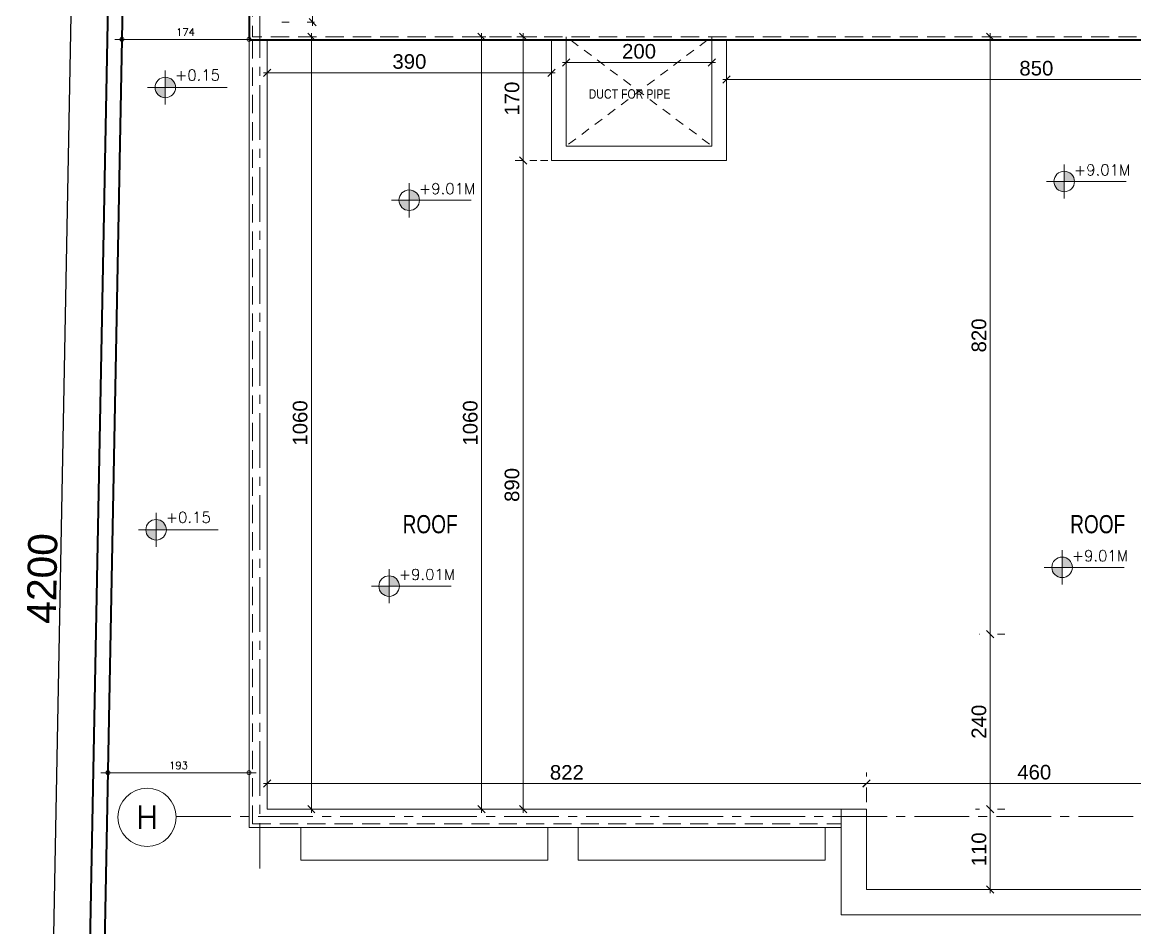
# Model space of a CAD drawing. Header units: millimetres. Extents: x -11627 to -10952, y 10244 to 10588.
# Drawn here: x -11607.2 to -11591.94, y 10468.62 to 10481.04 of the extents above; entities that cross this region are included whole.
import ezdxf
from ezdxf.enums import TextEntityAlignment as Align

# ---------------------------------------------------------------- set-up
doc = ezdxf.new("R2010")
doc.units = ezdxf.units.MM
doc.header["$PDMODE"] = 35
for name, pattern in [('DOT', [0.25, 0, -0.25]), ('GROUND FLOOR XREF - option 3$0$FATHER FR$0$CENTER2', [1.125, 0.75, -0.125, 0.125, -0.125]), ('HIDDEN', [0.375, 0.25, -0.125]), ('HIDDEN2', [0.1875, 0.125, -0.0625])]:
    doc.linetypes.add(name, pattern=pattern)
doc.layers.get('0').update_dxf_attribs({"lineweight": 5})
doc.layers.get('DEFPOINTS').update_dxf_attribs({"lineweight": 5})
for name, color, linetype, lineweight in [('A-AXIS LINE', 8, 'GROUND FLOOR XREF - option 3$0$FATHER FR$0$CENTER2', 0), ('A-AXIS TEXT', 54, 'Continuous', 9), ('A-GEN DIMS INTERNAL', 86, 'Continuous', 5), ('A-LEVEL TAG', 23, 'Continuous', 9), ('A-STAIR HIDDEN', 251, 'HIDDEN', 9), ('A-TEXT', 3, 'Continuous', 13), ('DIM IN', 191, 'Continuous', 5), ('hidden', 251, 'HIDDEN2', 5), ('STAIR', 34, 'Continuous', 5), ('SYMBOLS LEVEL', 233, 'Continuous', 5), ('WALLS', 4, 'Continuous', 35)]:
    doc.layers.add(name, color=color, linetype=linetype, lineweight=lineweight)
doc.layers.add('A-OUTER DIMENSION', color=52, linetype='Continuous')
doc.styles.add('Arcan Template Sheet A1$0$banda$0$BANDA AD-0705$0$ZFP', font='')
doc.styles.add('Axis-Circle', font='ROMANS.shx', dxfattribs={"height": 0.4})
doc.styles.add('GROUND FLOOR XREF - option 3$0$STYLE1', font='arial.ttf', dxfattribs={"height": 0.2})
doc.styles.add('T20-200', font='ROMANS.SHX', dxfattribs={"height": 0.4})
doc.styles.add('T20-50', font='ROMANS.SHX', dxfattribs={"height": 0.1})
doc.styles.add('TEXTS', font='arial.ttf', dxfattribs={"width": 0.8})
doc.styles.get('Arcan Template Sheet A1$0$banda$0$BANDA AD-0705$0$ZFP').set_extended_font_data('Swis721 BT')
doc.dimstyles.new('D50', dxfattribs={"dimtxt": 0.1, "dimasz": 0.05, "dimexe": 0, "dimexo": 0, "dimgap": 0.05, "dimtad": 1, "dimdec": 0, "dimlfac": 100, "dimzin": 0, "dimdsep": 46, "dimtxsty": 'T20-50', "dimblk": 'DOT1', "dimcen": 0.05, "dimse1": 1, "dimse2": 1, "dimclrd": 256, "dimclre": 256, "dimclrt": 256, "dimadec": 0, "dimazin": 0, "dimtfac": 10, "dimtdec": 0, "dimtix": 1, "dimtmove": 2, "dimatfit": 3, "dimldrblk": 'DOT', "dimfxl": 1, "dimtolj": 1, "dimtzin": 0, "dimlwd": -1, "dimlwe": -1, "dimarcsym": 0})
doc.dimstyles.new('DIM 100', dxfattribs={"dimtxt": 0.2, "dimasz": 0.1, "dimexe": 0.15, "dimexo": 0.2, "dimgap": 0.05, "dimtad": 1, "dimdec": 0, "dimlfac": 100, "dimzin": 1, "dimdsep": 46, "dimtxsty": 'GROUND FLOOR XREF - option 3$0$STYLE1', "dimblk": 'OBLIQUE', "dimcen": 0.02, "dimdle": 0.05, "dimclrd": 256, "dimclre": 6, "dimclrt": 3, "dimadec": 1, "dimazin": 0, "dimtfac": 0.9, "dimtdec": 0, "dimtix": 1, "dimtofl": 0, "dimtmove": 2, "dimatfit": 3, "dimldrblk": 'ARCHTICK', "dimfxl": 1, "dimtolj": 1, "dimtzin": 12, "dimlwd": -1, "dimlwe": -1, "dimarcsym": 0})
doc.dimstyles.new('DIM-LAYOUT', dxfattribs={"dimscale": 0.08, "dimtxt": 5, "dimasz": 2, "dimexe": 100, "dimexo": 100, "dimgap": 0.5, "dimtad": 1, "dimdec": 0, "dimlfac": 100, "dimdsep": 46, "dimtxsty": 'Arcan Template Sheet A1$0$banda$0$BANDA AD-0705$0$ZFP', "dimblk": 'ARCHTICK', "dimcen": 0.2, "dimse1": 1, "dimse2": 1, "dimclrd": 256, "dimclre": 256, "dimclrt": 30, "dimazin": 2, "dimtfac": 1, "dimtdec": 0, "dimtix": 1, "dimtmove": 2, "dimatfit": 3, "dimldrblk": 'ARCHTICK', "dimfxl": 1, "dimtolj": 1, "dimtzin": 0, "dimlwd": -1, "dimarcsym": 0})

# ---------------------------------------------------------------- blocks, each defined once
blk = doc.blocks.new('_ArchTick')
at = {"color": 0, "linetype": 'ByBlock', "const_width": 0.15}
blk.add_lwpolyline([(-0.5, -0.5), (0.5, 0.5)], dxfattribs=at)
blk = doc.blocks.new('*D781')
at = {"layer": 'A-OUTER DIMENSION', "transparency": 16777216}
blk.add_line((-11606.282, 10494.402), (-11607.08, 10452.408), dxfattribs=at)
at = {"layer": 'DEFPOINTS', "color": 0, "transparency": 16777216}
for p in [(-11606.119, 10494.399), (-11607.08, 10452.408), (-11606.917, 10452.405)]:
    blk.add_point(p, dxfattribs=at)
at = {"layer": 'A-OUTER DIMENSION', "transparency": 16777216, "xscale": 0.16, "yscale": 0.16, "zscale": 0.16}
for p, rotation in [((-11606.282, 10494.402), 88.91127906314769), ((-11607.08, 10452.408), 268.9112790631477)]:
    blk.add_blockref('_ArchTick', p, dxfattribs=dict(at, rotation=rotation))
at = {"layer": 'A-OUTER DIMENSION', "color": 30, "transparency": 16777216, "insert": (-11606.926, 10473.41), "char_height": 0.4, "attachment_point": 5, "rotation": 88.9113, "style": 'Arcan Template Sheet A1$0$banda$0$BANDA AD-0705$0$ZFP'}
blk.add_mtext('\\A1;4200', dxfattribs=at)
blk = doc.blocks.new('_Oblique')
at = {"color": 0, "linetype": 'ByBlock', "lineweight": -2}
blk.add_line((-0.5, -0.5), (0.5, 0.5), dxfattribs=at)
blk = doc.blocks.new('*D788')
at = {"layer": 'A-GEN DIMS INTERNAL', "color": 6, "linetype": 'DOT', "transparency": 16777216}
for p, q in [((-11599.74, 10480.839), (-11599.74, 10480.339)), ((-11597.74, 10480.839), (-11597.74, 10480.339))]:
    blk.add_line(p, q, dxfattribs=at)
at = {"layer": 'A-GEN DIMS INTERNAL', "transparency": 16777216}
blk.add_line((-11597.69, 10480.489), (-11599.79, 10480.489), dxfattribs=at)
at = {"layer": 'DEFPOINTS', "color": 0, "transparency": 16777216}
for p in [(-11599.74, 10481.039), (-11597.74, 10481.039), (-11599.74, 10480.489)]:
    blk.add_point(p, dxfattribs=at)
at = {"layer": 'A-GEN DIMS INTERNAL', "transparency": 16777216, "xscale": 0.1, "yscale": 0.1, "zscale": 0.1, "rotation": 180}
blk.add_blockref('_Oblique', (-11599.74, 10480.489), dxfattribs=at)
at = {"layer": 'A-GEN DIMS INTERNAL', "transparency": 16777216, "xscale": 0.1, "yscale": 0.1, "zscale": 0.1}
blk.add_blockref('_Oblique', (-11597.74, 10480.489), dxfattribs=at)
at = {"layer": 'A-GEN DIMS INTERNAL', "color": 3, "transparency": 16777216, "insert": (-11598.74, 10480.641), "char_height": 0.2, "attachment_point": 5, "style": 'GROUND FLOOR XREF - option 3$0$STYLE1'}
blk.add_mtext('\\A1;200', dxfattribs=at)
blk = doc.blocks.new('Axis-Circle')
at = {"color": 0}
blk.add_circle((0, 0), 0.4, dxfattribs=at)
at = {"color": 4, "style": 'Axis-Circle'}
blk.add_attdef('NO', text='', height=0.32, dxfattribs=at).set_placement((0, 0), align=Align.MIDDLE_CENTER)
blk = doc.blocks.new('*D800')
at = {"layer": 'A-GEN DIMS INTERNAL', "transparency": 16777216}
blk.add_line((-11593.925, 10472.695), (-11593.925, 10470.193), dxfattribs=at)
at = {"layer": 'A-GEN DIMS INTERNAL', "color": 6, "linetype": 'DOT', "transparency": 16777216}
for p, q in [((-11593.721, 10472.645), (-11594.075, 10472.645)), ((-11593.721, 10470.243), (-11594.075, 10470.243))]:
    blk.add_line(p, q, dxfattribs=at)
at = {"layer": 'DEFPOINTS', "color": 0, "transparency": 16777216}
for p in [(-11593.521, 10472.645), (-11593.925, 10470.243), (-11593.521, 10470.243)]:
    blk.add_point(p, dxfattribs=at)
at = {"layer": 'A-GEN DIMS INTERNAL', "transparency": 16777216, "xscale": 0.1, "yscale": 0.1, "zscale": 0.1}
for p, rotation in [((-11593.925, 10472.645), 90), ((-11593.925, 10470.243), 270)]:
    blk.add_blockref('_Oblique', p, dxfattribs=dict(at, rotation=rotation))
at = {"layer": 'A-GEN DIMS INTERNAL', "color": 3, "transparency": 16777216, "insert": (-11594.077, 10471.444), "char_height": 0.2, "attachment_point": 5, "rotation": 90, "style": 'GROUND FLOOR XREF - option 3$0$STYLE1'}
blk.add_mtext('\\A1;240', dxfattribs=at)
blk = doc.blocks.new('*D801')
at = {"layer": 'A-GEN DIMS INTERNAL', "color": 6, "linetype": 'DOT', "transparency": 16777216}
for p, q in [((-11603.84, 10470.341), (-11603.84, 10470.746)), ((-11595.619, 10470.341), (-11595.619, 10470.746))]:
    blk.add_line(p, q, dxfattribs=at)
at = {"layer": 'A-GEN DIMS INTERNAL', "transparency": 16777216}
blk.add_line((-11595.569, 10470.596), (-11603.89, 10470.596), dxfattribs=at)
at = {"layer": 'DEFPOINTS', "color": 0, "transparency": 16777216}
for p in [(-11603.84, 10470.596), (-11603.84, 10470.141), (-11595.619, 10470.141)]:
    blk.add_point(p, dxfattribs=at)
at = {"layer": 'A-GEN DIMS INTERNAL', "transparency": 16777216, "xscale": 0.1, "yscale": 0.1, "zscale": 0.1, "rotation": 180}
blk.add_blockref('_Oblique', (-11603.84, 10470.596), dxfattribs=at)
at = {"layer": 'A-GEN DIMS INTERNAL', "transparency": 16777216, "xscale": 0.1, "yscale": 0.1, "zscale": 0.1}
blk.add_blockref('_Oblique', (-11595.619, 10470.596), dxfattribs=at)
at = {"layer": 'A-GEN DIMS INTERNAL', "color": 3, "transparency": 16777216, "insert": (-11599.73, 10470.748), "char_height": 0.2, "attachment_point": 5, "style": 'GROUND FLOOR XREF - option 3$0$STYLE1'}
blk.add_mtext('\\A1;822', dxfattribs=at)
blk = doc.blocks.new('*D802')
at = {"layer": 'A-GEN DIMS INTERNAL', "color": 6, "linetype": 'DOT', "transparency": 16777216}
for p, q in [((-11603.64, 10480.843), (-11603.085, 10480.843)), ((-11603.64, 10470.243), (-11603.085, 10470.243))]:
    blk.add_line(p, q, dxfattribs=at)
at = {"layer": 'A-GEN DIMS INTERNAL', "transparency": 16777216}
blk.add_line((-11603.235, 10470.193), (-11603.235, 10480.893), dxfattribs=at)
at = {"layer": 'DEFPOINTS', "color": 0, "transparency": 16777216}
for p in [(-11603.84, 10480.843), (-11603.235, 10480.843), (-11603.84, 10470.243)]:
    blk.add_point(p, dxfattribs=at)
at = {"layer": 'A-GEN DIMS INTERNAL', "transparency": 16777216, "xscale": 0.1, "yscale": 0.1, "zscale": 0.1}
for p, rotation in [((-11603.235, 10480.843), 90), ((-11603.235, 10470.243), 270)]:
    blk.add_blockref('_Oblique', p, dxfattribs=dict(at, rotation=rotation))
at = {"layer": 'A-GEN DIMS INTERNAL', "color": 3, "transparency": 16777216, "insert": (-11603.388, 10475.543), "char_height": 0.2, "attachment_point": 5, "rotation": 90, "style": 'GROUND FLOOR XREF - option 3$0$STYLE1'}
blk.add_mtext('\\A1;1060', dxfattribs=at)
blk = doc.blocks.new('*D803')
at = {"layer": 'A-GEN DIMS INTERNAL', "transparency": 16777216}
blk.add_line((-11599.89, 10480.348), (-11603.89, 10480.348), dxfattribs=at)
at = {"layer": 'A-GEN DIMS INTERNAL', "color": 6, "linetype": 'DOT', "transparency": 16777216}
for p, q in [((-11603.84, 10480.342), (-11603.84, 10480.198)), ((-11599.94, 10480.342), (-11599.94, 10480.198))]:
    blk.add_line(p, q, dxfattribs=at)
at = {"layer": 'DEFPOINTS', "color": 0, "transparency": 16777216}
for p in [(-11603.84, 10480.542), (-11599.94, 10480.542), (-11603.84, 10480.348)]:
    blk.add_point(p, dxfattribs=at)
at = {"layer": 'A-GEN DIMS INTERNAL', "transparency": 16777216, "xscale": 0.1, "yscale": 0.1, "zscale": 0.1, "rotation": 180}
blk.add_blockref('_Oblique', (-11603.84, 10480.348), dxfattribs=at)
at = {"layer": 'A-GEN DIMS INTERNAL', "transparency": 16777216, "xscale": 0.1, "yscale": 0.1, "zscale": 0.1}
blk.add_blockref('_Oblique', (-11599.94, 10480.348), dxfattribs=at)
at = {"layer": 'A-GEN DIMS INTERNAL', "color": 3, "transparency": 16777216, "insert": (-11601.89, 10480.501), "char_height": 0.2, "attachment_point": 5, "style": 'GROUND FLOOR XREF - option 3$0$STYLE1'}
blk.add_mtext('\\A1;390', dxfattribs=at)
blk = doc.blocks.new('*D804')
at = {"layer": 'A-GEN DIMS INTERNAL', "transparency": 16777216}
blk.add_line((-11597.59, 10480.257), (-11588.99, 10480.257), dxfattribs=at)
at = {"layer": 'A-GEN DIMS INTERNAL', "color": 6, "linetype": 'DOT', "transparency": 16777216}
for p, q in [((-11597.54, 10480.148), (-11597.54, 10480.107)), ((-11589.04, 10480.148), (-11589.04, 10480.107))]:
    blk.add_line(p, q, dxfattribs=at)
at = {"layer": 'DEFPOINTS', "color": 0, "transparency": 16777216}
for p in [(-11597.54, 10480.348), (-11589.04, 10480.348), (-11589.04, 10480.257)]:
    blk.add_point(p, dxfattribs=at)
at = {"layer": 'A-GEN DIMS INTERNAL', "transparency": 16777216, "xscale": 0.1, "yscale": 0.1, "zscale": 0.1, "rotation": 180}
blk.add_blockref('_Oblique', (-11597.54, 10480.257), dxfattribs=at)
at = {"layer": 'A-GEN DIMS INTERNAL', "transparency": 16777216, "xscale": 0.1, "yscale": 0.1, "zscale": 0.1}
blk.add_blockref('_Oblique', (-11589.04, 10480.257), dxfattribs=at)
at = {"layer": 'A-GEN DIMS INTERNAL', "color": 3, "transparency": 16777216, "insert": (-11593.29, 10480.409), "char_height": 0.2, "attachment_point": 5, "style": 'GROUND FLOOR XREF - option 3$0$STYLE1'}
blk.add_mtext('\\A1;850', dxfattribs=at)
blk = doc.blocks.new('*D807')
at = {"layer": 'A-GEN DIMS INTERNAL', "transparency": 16777216}
blk.add_line((-11593.925, 10472.595), (-11593.925, 10480.893), dxfattribs=at)
at = {"layer": 'A-GEN DIMS INTERNAL', "color": 6, "linetype": 'DOT', "transparency": 16777216}
for p, q in [((-11593.812, 10480.843), (-11593.775, 10480.843)), ((-11593.812, 10472.645), (-11593.775, 10472.645))]:
    blk.add_line(p, q, dxfattribs=at)
at = {"layer": 'DEFPOINTS', "color": 0, "transparency": 16777216}
for p in [(-11594.012, 10480.843), (-11593.925, 10480.843), (-11594.012, 10472.645)]:
    blk.add_point(p, dxfattribs=at)
at = {"layer": 'A-GEN DIMS INTERNAL', "transparency": 16777216, "xscale": 0.1, "yscale": 0.1, "zscale": 0.1}
for p, rotation in [((-11593.925, 10480.843), 90), ((-11593.925, 10472.645), 270)]:
    blk.add_blockref('_Oblique', p, dxfattribs=dict(at, rotation=rotation))
at = {"layer": 'A-GEN DIMS INTERNAL', "color": 3, "transparency": 16777216, "insert": (-11594.077, 10476.744), "char_height": 0.2, "attachment_point": 5, "rotation": 90, "style": 'GROUND FLOOR XREF - option 3$0$STYLE1'}
blk.add_mtext('\\A1;820', dxfattribs=at)
blk = doc.blocks.new('*D810')
at = {"layer": 'A-GEN DIMS INTERNAL', "color": 6, "linetype": 'DOT', "transparency": 16777216}
for p, q in [((-11600.14, 10480.843), (-11600.48, 10480.843)), ((-11600.14, 10479.143), (-11600.48, 10479.143))]:
    blk.add_line(p, q, dxfattribs=at)
at = {"layer": 'A-GEN DIMS INTERNAL', "transparency": 16777216}
blk.add_line((-11600.33, 10479.093), (-11600.33, 10480.893), dxfattribs=at)
at = {"layer": 'DEFPOINTS', "color": 0, "transparency": 16777216}
for p in [(-11600.33, 10480.843), (-11599.94, 10480.843), (-11599.94, 10479.143)]:
    blk.add_point(p, dxfattribs=at)
at = {"layer": 'A-GEN DIMS INTERNAL', "transparency": 16777216, "xscale": 0.1, "yscale": 0.1, "zscale": 0.1}
for p, rotation in [((-11600.33, 10480.843), 90), ((-11600.33, 10479.143), 270)]:
    blk.add_blockref('_Oblique', p, dxfattribs=dict(at, rotation=rotation))
at = {"layer": 'A-GEN DIMS INTERNAL', "color": 3, "transparency": 16777216, "insert": (-11600.482, 10479.993), "char_height": 0.2, "attachment_point": 5, "rotation": 90, "style": 'GROUND FLOOR XREF - option 3$0$STYLE1'}
blk.add_mtext('\\A1;170', dxfattribs=at)
blk = doc.blocks.new('*D811')
at = {"layer": 'A-GEN DIMS INTERNAL', "color": 6, "linetype": 'DOT', "transparency": 16777216}
for p, q in [((-11598.94, 10479.143), (-11600.48, 10479.143)), ((-11598.94, 10470.243), (-11600.48, 10470.243))]:
    blk.add_line(p, q, dxfattribs=at)
at = {"layer": 'A-GEN DIMS INTERNAL', "transparency": 16777216}
blk.add_line((-11600.33, 10479.193), (-11600.33, 10470.193), dxfattribs=at)
at = {"layer": 'DEFPOINTS', "color": 0, "transparency": 16777216}
for p in [(-11598.74, 10479.143), (-11600.33, 10470.243), (-11598.74, 10470.243)]:
    blk.add_point(p, dxfattribs=at)
at = {"layer": 'A-GEN DIMS INTERNAL', "transparency": 16777216, "xscale": 0.1, "yscale": 0.1, "zscale": 0.1}
for p, rotation in [((-11600.33, 10479.143), 90), ((-11600.33, 10470.243), 270)]:
    blk.add_blockref('_Oblique', p, dxfattribs=dict(at, rotation=rotation))
at = {"layer": 'A-GEN DIMS INTERNAL', "color": 3, "transparency": 16777216, "insert": (-11600.482, 10474.693), "char_height": 0.2, "attachment_point": 5, "rotation": 90, "style": 'GROUND FLOOR XREF - option 3$0$STYLE1'}
blk.add_mtext('\\A1;890', dxfattribs=at)
blk = doc.blocks.new('*D812')
at = {"layer": 'A-GEN DIMS INTERNAL', "color": 6, "linetype": 'DOT', "transparency": 16777216}
for p, q in [((-11600.14, 10480.843), (-11601.052, 10480.843)), ((-11600.14, 10470.243), (-11601.052, 10470.243))]:
    blk.add_line(p, q, dxfattribs=at)
at = {"layer": 'A-GEN DIMS INTERNAL', "transparency": 16777216}
blk.add_line((-11600.902, 10480.893), (-11600.902, 10470.193), dxfattribs=at)
at = {"layer": 'DEFPOINTS', "color": 0, "transparency": 16777216}
for p in [(-11599.94, 10480.843), (-11600.902, 10470.243), (-11599.94, 10470.243)]:
    blk.add_point(p, dxfattribs=at)
at = {"layer": 'A-GEN DIMS INTERNAL', "transparency": 16777216, "xscale": 0.1, "yscale": 0.1, "zscale": 0.1}
for p, rotation in [((-11600.902, 10480.843), 90), ((-11600.902, 10470.243), 270)]:
    blk.add_blockref('_Oblique', p, dxfattribs=dict(at, rotation=rotation))
at = {"layer": 'A-GEN DIMS INTERNAL', "color": 3, "transparency": 16777216, "insert": (-11601.054, 10475.543), "char_height": 0.2, "attachment_point": 5, "rotation": 90, "style": 'GROUND FLOOR XREF - option 3$0$STYLE1'}
blk.add_mtext('\\A1;1060', dxfattribs=at)
blk = doc.blocks.new('*D813')
at = {"layer": 'A-GEN DIMS INTERNAL', "color": 6, "linetype": 'DOT', "transparency": 16777216}
for p, q in [((-11595.619, 10470.443), (-11595.619, 10470.749)), ((-11591.019, 10470.443), (-11591.019, 10470.749))]:
    blk.add_line(p, q, dxfattribs=at)
at = {"layer": 'A-GEN DIMS INTERNAL', "transparency": 16777216}
blk.add_line((-11595.669, 10470.599), (-11590.969, 10470.599), dxfattribs=at)
at = {"layer": 'DEFPOINTS', "color": 0, "transparency": 16777216}
for p in [(-11591.019, 10470.599), (-11595.619, 10470.243), (-11591.019, 10470.243)]:
    blk.add_point(p, dxfattribs=at)
at = {"layer": 'A-GEN DIMS INTERNAL', "transparency": 16777216, "xscale": 0.1, "yscale": 0.1, "zscale": 0.1, "rotation": 180}
blk.add_blockref('_Oblique', (-11595.619, 10470.599), dxfattribs=at)
at = {"layer": 'A-GEN DIMS INTERNAL', "transparency": 16777216, "xscale": 0.1, "yscale": 0.1, "zscale": 0.1}
blk.add_blockref('_Oblique', (-11591.019, 10470.599), dxfattribs=at)
at = {"layer": 'A-GEN DIMS INTERNAL', "color": 3, "transparency": 16777216, "insert": (-11593.319, 10470.751), "char_height": 0.2, "attachment_point": 5, "style": 'GROUND FLOOR XREF - option 3$0$STYLE1'}
blk.add_mtext('\\A1;460', dxfattribs=at)
blk = doc.blocks.new('*D815')
at = {"layer": 'A-GEN DIMS INTERNAL', "color": 6, "linetype": 'DOT', "transparency": 16777216}
for p, q in [((-11594.125, 10470.243), (-11594.075, 10470.243)), ((-11594.125, 10469.143), (-11594.075, 10469.143))]:
    blk.add_line(p, q, dxfattribs=at)
at = {"layer": 'A-GEN DIMS INTERNAL', "transparency": 16777216}
blk.add_line((-11593.925, 10470.293), (-11593.925, 10469.093), dxfattribs=at)
at = {"layer": 'DEFPOINTS', "color": 0, "transparency": 16777216}
for p in [(-11593.925, 10470.243), (-11593.925, 10469.143), (-11593.925, 10469.143)]:
    blk.add_point(p, dxfattribs=at)
at = {"layer": 'A-GEN DIMS INTERNAL', "transparency": 16777216, "xscale": 0.1, "yscale": 0.1, "zscale": 0.1}
for p, rotation in [((-11593.925, 10470.243), 90), ((-11593.925, 10469.143), 270)]:
    blk.add_blockref('_Oblique', p, dxfattribs=dict(at, rotation=rotation))
at = {"layer": 'A-GEN DIMS INTERNAL', "color": 3, "transparency": 16777216, "insert": (-11594.077, 10469.693), "char_height": 0.2, "attachment_point": 5, "rotation": 90, "style": 'GROUND FLOOR XREF - option 3$0$STYLE1'}
blk.add_mtext('\\A1;110', dxfattribs=at)
blk = doc.blocks.new('DDW')
at = {"layer": 'SYMBOLS LEVEL'}
h = blk.add_hatch(color=256, dxfattribs=at)
edge = h.paths.add_edge_path()
edge.add_line((-11621.43, 10035.115), (-11621.43, 10034.975))
edge.add_line((-11621.43, 10034.975), (-11621.289, 10034.975))
edge.add_arc((-11621.43, 10034.975), 0.141, 0, 90)
edge = h.paths.add_edge_path()
edge.add_line((-11621.43, 10034.834), (-11621.43, 10034.975))
edge.add_line((-11621.43, 10034.975), (-11621.571, 10034.975))
edge.add_arc((-11621.43, 10034.975), 0.141, 180, 270)
for p, q in [((-11621.43, 10034.74), (-11621.43, 10035.209)), ((-11621.674, 10034.975), (-11620.58, 10034.975))]:
    blk.add_line(p, q, dxfattribs=at)
blk.add_circle((-11621.43, 10034.975), 0.141, dxfattribs=at)
blk = doc.blocks.new('TTGTGTG')
at = {"layer": 'STAIR'}
for p, q in [((-11225.514, 10451.209, -5.564), (-11225.514, 10450.76, -5.564)), ((-11222.123, 10451.209, -5.564), (-11222.123, 10450.76, -5.564)), ((-11222.123, 10450.76), (-11225.514, 10450.76))]:
    blk.add_line(p, q, dxfattribs=at)
blk = doc.blocks.new('*D816')
at = {"layer": 'A-GEN DIMS INTERNAL', "color": 6, "linetype": 'DOT', "transparency": 16777216}
for p, q in [((-11603.64, 10492.043), (-11603.067, 10492.043)), ((-11603.64, 10481.043), (-11603.067, 10481.043))]:
    blk.add_line(p, q, dxfattribs=at)
at = {"layer": 'A-GEN DIMS INTERNAL', "transparency": 16777216}
blk.add_line((-11603.217, 10492.093), (-11603.217, 10480.993), dxfattribs=at)
at = {"layer": 'DEFPOINTS', "color": 0, "transparency": 16777216}
for p in [(-11603.84, 10492.043), (-11603.84, 10481.043), (-11603.217, 10481.043)]:
    blk.add_point(p, dxfattribs=at)
at = {"layer": 'A-GEN DIMS INTERNAL', "transparency": 16777216, "xscale": 0.1, "yscale": 0.1, "zscale": 0.1}
for p, rotation in [((-11603.217, 10492.043), 90), ((-11603.217, 10481.043), 270)]:
    blk.add_blockref('_Oblique', p, dxfattribs=dict(at, rotation=rotation))
at = {"layer": 'A-GEN DIMS INTERNAL', "color": 3, "transparency": 16777216, "insert": (-11603.369, 10486.543), "char_height": 0.2, "attachment_point": 5, "rotation": 90, "style": 'GROUND FLOOR XREF - option 3$0$STYLE1'}
blk.add_mtext('\\A1;1100', dxfattribs=at)
blk = doc.blocks.new('DOT1')
at = {"color": 0}
for p, q in [((-2, 0), (2, 0)), ((0, -2), (0, 2))]:
    blk.add_line(p, q, dxfattribs=at)
blk.add_circle((0, 0), 0.54, dxfattribs=at)
blk = doc.blocks.new('*D795')
at = {"layer": 'DEFPOINTS', "color": 0, "transparency": 16777216}
for p in [(-11605.831, 10480.826), (-11605.831, 10480.806), (-11604.09, 10480.793)]:
    blk.add_point(p, dxfattribs=at)
at = {"layer": 'DIM IN', "transparency": 16777216}
blk.add_line((-11604.14, 10480.806), (-11605.781, 10480.806), dxfattribs=at)
at = {"layer": 'DIM IN', "transparency": 16777216, "xscale": 0.05, "yscale": 0.05, "zscale": 0.05, "rotation": 180}
blk.add_blockref('DOT1', (-11605.831, 10480.806), dxfattribs=at)
at = {"layer": 'DIM IN', "transparency": 16777216, "xscale": 0.05, "yscale": 0.05, "zscale": 0.05}
blk.add_blockref('DOT1', (-11604.09, 10480.806), dxfattribs=at)
at = {"layer": 'DIM IN', "transparency": 16777216, "insert": (-11604.961, 10480.906), "char_height": 0.1, "attachment_point": 5, "style": 'T20-50'}
blk.add_mtext('\\A1;174', dxfattribs=at)
blk = doc.blocks.new('_Dot')
at = {"color": 0, "lineweight": -2}
blk.add_line((-0.5, 0), (-1, 0), dxfattribs=at)
at = {"color": 0, "const_width": 0.5}
blk.add_lwpolyline([(-0.25, 0, 1), (0.25, 0, 1)], format="xyb", close=True, dxfattribs=at)
blk = doc.blocks.new('*D796')
at = {"layer": 'DEFPOINTS', "color": 0, "transparency": 16777216}
for p in [(-11606.023, 10470.745), (-11606.023, 10470.743), (-11604.09, 10470.706)]:
    blk.add_point(p, dxfattribs=at)
at = {"layer": 'DIM IN', "transparency": 16777216}
blk.add_line((-11604.14, 10470.745), (-11605.973, 10470.745), dxfattribs=at)
at = {"layer": 'DIM IN', "transparency": 16777216, "xscale": 0.05, "yscale": 0.05, "zscale": 0.05, "rotation": 180}
blk.add_blockref('DOT1', (-11606.023, 10470.745), dxfattribs=at)
at = {"layer": 'DIM IN', "transparency": 16777216, "xscale": 0.05, "yscale": 0.05, "zscale": 0.05}
blk.add_blockref('DOT1', (-11604.09, 10470.745), dxfattribs=at)
at = {"layer": 'DIM IN', "transparency": 16777216, "insert": (-11605.057, 10470.845), "char_height": 0.1, "attachment_point": 5, "style": 'T20-50'}
blk.add_mtext('\\A1;193', dxfattribs=at)

msp = doc.modelspace()

# ---------------------------------------------------------------- linework, layer by layer
for p, q in [((-11604.09, 10480.843), (-11604.09, 10469.993)), ((-11603.84, 10480.793), (-11603.84, 10470.243)), ((-11599.94, 10479.143), (-11599.94, 10480.793)), ((-11599.74, 10479.343), (-11599.74, 10480.793)), ((-11597.74, 10479.343), (-11597.74, 10480.793)), ((-11597.54, 10479.143), (-11597.54, 10480.793)), ((-11599.74, 10479.343), (-11597.74, 10479.343)), ((-11599.94, 10479.143), (-11597.54, 10479.143)), ((-11603.84, 10470.243), (-11595.619, 10470.243)), ((-11595.966, 10468.797), (-11595.966, 10470.243)), ((-11595.619, 10469.143), (-11595.619, 10470.243)), ((-11604.09, 10469.993), (-11595.966, 10469.993)), ((-11595.619, 10469.143), (-11591.019, 10469.143)), ((-11590.673, 10468.797), (-11595.966, 10468.797))]:
    msp.add_line(p, q)
at = {"layer": 'A-AXIS LINE'}
for p, q in [((-11603.94, 10492.554), (-11603.94, 10469.429)), ((-11605.088, 10470.143), (-11581.645, 10470.143))]:
    msp.add_line(p, q, dxfattribs=at)
at = {"layer": 'A-STAIR HIDDEN'}
for p, q in [((-11604.04, 10492.243), (-11604.04, 10480.843)), ((-11582.54, 10480.843), (-11604.04, 10480.843)), ((-11604.04, 10480.793), (-11604.04, 10470.043)), ((-11604.04, 10470.043), (-11595.966, 10470.043))]:
    msp.add_line(p, q, dxfattribs=at)
at = {"layer": 'hidden'}
for p, q in [((-11597.807, 10480.793), (-11599.74, 10479.343)), ((-11599.674, 10480.793), (-11597.74, 10479.343))]:
    msp.add_line(p, q, dxfattribs=at)
at = {"layer": 'WALLS'}
for p in [(-11604.09, 10492.293), (-11582.49, 10480.793)]:
    msp.add_line(p, (-11604.09, 10480.793), dxfattribs=at)
for points in [[(-11602.688, 10452.368), (-11606.573, 10452.405), (-11605.772, 10494.399), (-11580.778, 10494.159), (-11580.778, 10452.16), (-11589.691, 10452.245)], [(-11602.688, 10452.568), (-11606.369, 10452.603), (-11605.576, 10494.197), (-11580.978, 10493.961), (-11580.978, 10458.73)]]:
    msp.add_lwpolyline(points, dxfattribs=at)

# ---------------------------------------------------------------- block references
at = {"layer": 'A-AXIS TEXT'}
ref = msp.add_blockref('Axis-Circle', (-11605.488, 10470.133), dxfattribs=at)
ref.add_attrib('NO', 'H', dxfattribs={"layer": '0', "color": 30, "height": 0.32, "style": 'Axis-Circle'}).set_placement((-11605.488, 10470.133), align=Align.MIDDLE_CENTER)
at = {"layer": 'A-LEVEL TAG', "ltscale": 0.3}
for p in [(28.522, 443.881), (19.538, 443.624), (28.493, 438.587), (19.262, 438.33)]:
    msp.add_blockref('DDW', p, dxfattribs=at)
at = {"layer": 'DIM IN'}
for p in [(-377.867, 18.783), (-374.062, 18.783, -0.002)]:
    msp.add_blockref('TTGTGTG', p, dxfattribs=at)
at = {"layer": 'STAIR', "ltscale": 0.3}
for p in [(16.192, 445.171), (16.066, 439.103)]:
    msp.add_blockref('DDW', p, dxfattribs=at)

# ---------------------------------------------------------------- texts
at = {"layer": 'A-LEVEL TAG', "char_height": 0.15, "width": 0.6675, "attachment_point": 1, "style": 'T20-200'}
for insert in [(-11592.774, 10479.09), (-11601.758, 10478.833), (-11592.803, 10473.796), (-11602.034, 10473.539)]:
    msp.add_mtext('+9.01M', dxfattribs=dict(at, insert=insert))
at = {"layer": 'A-TEXT'}
for s, height, style, width, p in [('DUCT FOR PIPE ', 0.13, 'TEXTS', 0.8, (-11599.431, 10479.992)), ('ROOF ', 0.2494, 'GROUND FLOOR XREF - option 3$0$STYLE1', 0.75, (-11601.983, 10474.03)), ('ROOF ', 0.2494, 'GROUND FLOOR XREF - option 3$0$STYLE1', 0.75, (-11592.826, 10474.03))]:
    msp.add_text(s, height=height, dxfattribs=dict(at, style=style, width=width)).set_placement(p)
at = {"layer": 'SYMBOLS LEVEL', "char_height": 0.15, "width": 0.6675, "attachment_point": 1, "style": 'T20-200'}
for insert in [(-11605.104, 10480.391), (-11605.23, 10474.323)]:
    msp.add_mtext('+0.15', dxfattribs=dict(at, insert=insert))

# ---------------------------------------------------------------- dimensions: what is measured, and where the dimension line sits
at = {"layer": 'A-GEN DIMS INTERNAL'}
for base, p1, p2, angle, picture, middle in [((-11603.217, 10481.043), (-11603.84, 10492.043), (-11603.84, 10481.043), 90, '*D816', (-11603.369, 10486.543)), ((-11599.74, 10480.489), (-11597.74, 10481.039), (-11599.74, 10481.039), 180, '*D788', (-11598.74, 10480.641)), ((-11603.235, 10480.843), (-11603.84, 10470.243), (-11603.84, 10480.843), 90, '*D802', (-11603.388, 10475.543)), ((-11600.902, 10470.243), (-11599.94, 10480.843), (-11599.94, 10470.243), 90, '*D812', (-11601.054, 10475.543)), ((-11600.33, 10480.843), (-11599.94, 10479.143), (-11599.94, 10480.843), 90, '*D810', (-11600.482, 10479.993)), ((-11593.925, 10480.843), (-11594.012, 10472.645), (-11594.012, 10480.843), 90, '*D807', (-11594.077, 10476.744)), ((-11600.33, 10470.243), (-11598.74, 10479.143), (-11598.74, 10470.243), 90, '*D811', (-11600.482, 10474.693)), ((-11593.925, 10470.243), (-11593.521, 10472.645), (-11593.521, 10470.243), 90, '*D800', (-11594.077, 10471.444)), ((-11593.925, 10469.143), (-11593.925, 10470.243), (-11593.925, 10469.143), 90, '*D815', (-11594.077, 10469.693))]:
    dim = msp.add_linear_dim(base=base, p1=p1, p2=p2, angle=angle, dimstyle='DIM 100', dxfattribs=at)
    dim.commit()
    dim.dimension.update_dxf_attribs({"geometry": picture, "text_midpoint": middle})
for base, p1, p2, picture, middle in [((-11603.84, 10480.348), (-11599.94, 10480.542), (-11603.84, 10480.542), '*D803', (-11601.89, 10480.501)), ((-11589.04, 10480.257), (-11597.54, 10480.348), (-11589.04, 10480.348), '*D804', (-11593.29, 10480.409)), ((-11603.84, 10470.596), (-11595.619, 10470.141), (-11603.84, 10470.141), '*D801', (-11599.73, 10470.748)), ((-11591.019, 10470.599), (-11595.619, 10470.243), (-11591.019, 10470.243), '*D813', (-11593.319, 10470.751))]:
    dim = msp.add_linear_dim(base=base, p1=p1, p2=p2, dimstyle='DIM 100', dxfattribs=at)
    dim.commit()
    dim.dimension.update_dxf_attribs({"geometry": picture, "text_midpoint": middle})
at = {"layer": 'A-OUTER DIMENSION'}
dim = msp.add_aligned_dim(p1=(-11606.119, 10494.399), p2=(-11606.917, 10452.405), distance=-0.163, dimstyle='DIM-LAYOUT', dxfattribs=at)
dim.commit()
dim.dimension.update_dxf_attribs({"geometry": '*D781', "text_midpoint": (-11606.926, 10473.41)})
at = {"layer": 'DIM IN'}
for base, p1, p2, picture, middle in [((-11605.831, 10480.806), (-11604.09, 10480.793), (-11605.831, 10480.826), '*D795', (-11604.961, 10480.906)), ((-11606.023, 10470.745), (-11604.09, 10470.706), (-11606.023, 10470.743), '*D796', (-11605.057, 10470.845))]:
    dim = msp.add_linear_dim(base=base, p1=p1, p2=p2, dimstyle='D50', dxfattribs=at)
    dim.commit()
    dim.dimension.update_dxf_attribs({"geometry": picture, "text_midpoint": middle})

doc.saveas('drawing.dxf')
